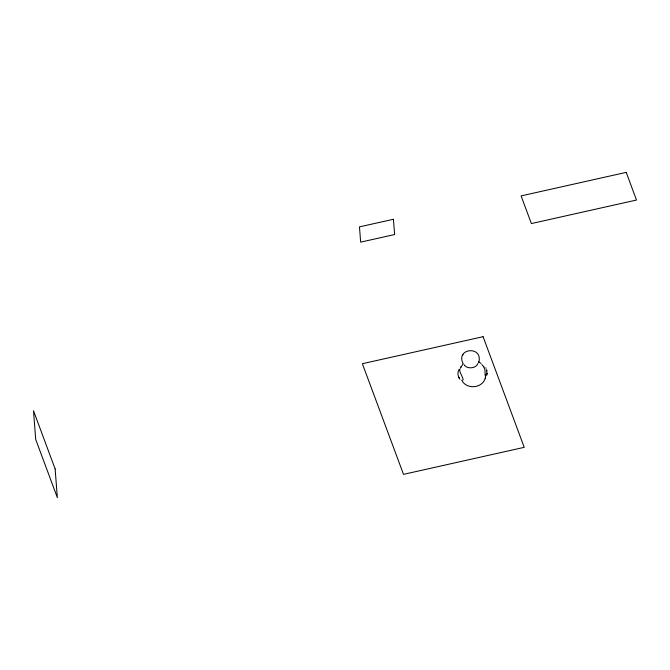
<?xml version="1.0" encoding="UTF-8"?>
<svg xmlns="http://www.w3.org/2000/svg" width="670" height="670" viewBox="0 0 670 670"><rect width="100%" height="100%" fill="white"/><g stroke="black" fill="none" stroke-linecap="round" stroke-linejoin="round"><path stroke-width="1" d="M477.911 363.492C476.228 368.341 468.087 369.212 464.737 365.627M460.173 368.852C457.375 370.493 466.437 381.314 461.622 380.334M487.031 373.634L486.571 369.773L486.856 370.895M486.981 374.12L487.056 373.441L486.613 375.61M462.333 381.347C467.995 389.94 483.179 387.871 485.432 377.537M485.222 378.307L485.566 377.051M478.765 362.428C483.455 345.31 454.838 347.914 463.263 363.969M485.633 376.666L485.582 376.188M460.449 367.897L462.869 364.22M462.978 354.648L462.526 355.594M460.6 367.562L460.943 366.842M459.092 369.438C457.099 372.336 457.878 376.574 459.947 379.262M481.847 364.572L483.916 366.967M478.564 361.808L481.043 363.467M485.541 376.657L485.172 374.781M458.925 377.671L459.185 378.165M483.924 366.976L484.921 369.882L485.172 374.773M485.851 367.822L486.068 368.324M464.595 365.334L464.436 364.865M458.581 376.85L458.824 377.453M393.441 219.274L359.472 226.87L360.653 242.138L394.613 234.534L393.441 219.274M626.216 172.374L521.093 195.9L531.377 223.562L636.5 200.037L626.216 172.374M483.087 336.692L362.361 363.709L403.507 474.352L524.233 447.334L483.087 336.692M55.141 468.958L33.5 410.752L35.703 439.419L57.352 497.626L55.141 468.958"/></g></svg>
